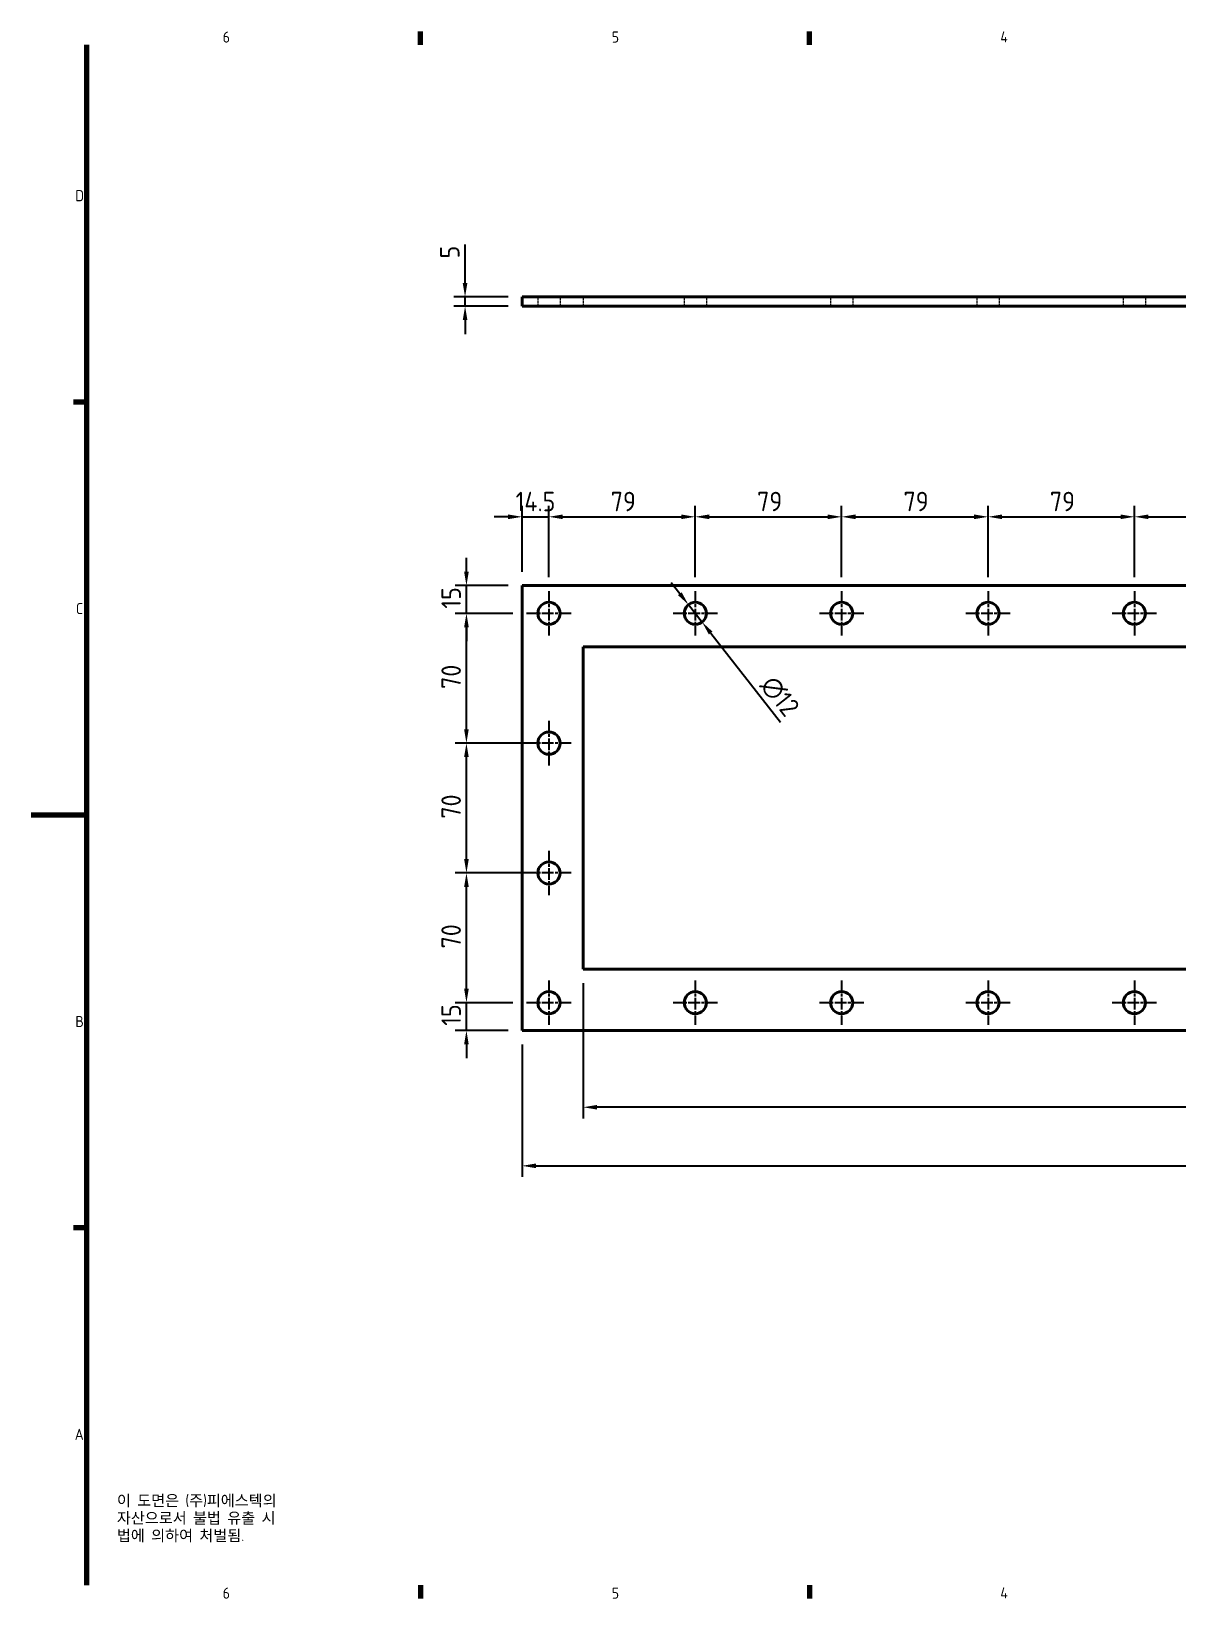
# Model space of a CAD drawing. Header units: millimetres. Extents: x 0 to 1260, y 0 to 891.
# Drawn here: x 0 to 619, y 23 to 868 of the extents above; entities that cross this region are included whole.
import ezdxf

# ---------------------------------------------------------------- set-up
doc = ezdxf.new("R2010")
doc.units = ezdxf.units.MM
doc.header["$LTSCALE"] = 3
doc.linetypes.add('CHAIN', pattern=[0.3543, 0.2362, -0.0295, 0.0591, -0.0295])
doc.linetypes.add('DASHED', pattern=[0.2067, 0.1654, -0.0413])
doc.layers.get('0').update_dxf_attribs({"color": 3, "lineweight": 25})
for name, color, linetype, lineweight in [('가려진 것(ISO)', 2, 'DASHED', 18), ('가시적인 것(ISO)', 3, 'Continuous', 40), ('경계(ISO)', 7, 'Continuous', 70), ('기호(ISO)', 7, 'Continuous', 25), ('중심 표식(ISO)', 7, 'Continuous', 25), ('치수(ISO)', 7, 'Continuous', 25)]:
    doc.layers.add(name, color=color, linetype=linetype, lineweight=lineweight)
doc.styles.add('문자 텍스트_PSTEK_POSCO', font='isocp.shx')
doc.styles.add('치수 텍스트_PSTEK_POSCO', font='isocp.shx')
doc.dimstyles.new('치수_PSTEK_POSCO', dxfattribs={"dimscale": 3, "dimtxt": 3.5, "dimasz": 2.5, "dimexe": 2, "dimexo": 2.5, "dimgap": 1, "dimtad": 1, "dimrnd": 1e-08, "dimdsep": 46, "dimtxsty": '치수 텍스트_PSTEK_POSCO', "dimcen": 0.09, "dimdle": 10, "dimclrd": 7, "dimclre": 7, "dimclrt": 2, "dimadec": 1, "dimazin": 2, "dimtfac": 1, "dimtmove": 0, "dimatfit": 3, "dimfxl": 0, "dimtolj": 1, "dimlwd": -1, "dimlwe": -1, "dimarcsym": 0})

# ---------------------------------------------------------------- blocks, each defined once
blk = doc.blocks.new('경계 Default Border')
at = {"layer": '경계(ISO)'}
for p, q in [((70, 287), (70, 289.4)), ((140, 287), (140, 289.4)), ((10, 222.75), (7.6, 222.75)), ((10, 74.25), (7.6, 74.25)), ((70, 10), (70, 7.6)), ((140, 10), (140, 7.6))]:
    blk.add_line(p, q, dxfattribs=at)
at = {"layer": '경계(ISO)', "flags": 128}
for points in [[(10, 10), (10, 287)], [(0, 148.5), (10, 148.5)]]:
    blk.add_lwpolyline(points, dxfattribs=at)
at = {"layer": '경계(ISO)', "color": 2, "char_height": 2, "attachment_point": 7, "style": '문자 텍스트_PSTEK_POSCO'}
for s, insert in [('6', (34.43, 287.38)), ('5', (104.43, 287.38)), ('4', (174.32, 287.4)), ('D', (7.92, 258.86)), ('C', (8.03, 184.61)), ('B', (7.92, 110.36)), ('A', (7.81, 36.12)), ('6', (34.43, 7.58)), ('5', (104.43, 7.58)), ('4', (174.32, 7.6))]:
    blk.add_mtext(s, dxfattribs=dict(at, insert=insert))
blk = doc.blocks.new('*D22')
at = {"layer": 'Defpoints', "color": 0}
for p in [(234.08, 724.94), (264.82, 724.94), (264.82, 719.94)]:
    blk.add_point(p, dxfattribs=at)
at = {"layer": '치수(ISO)', "color": 7}
for p, q in [((234.08, 732.44), (234.08, 753.32)), ((257.32, 724.94), (228.08, 724.94)), ((257.32, 719.94), (228.08, 719.94)), ((234.08, 719.94), (234.08, 724.94)), ((234.08, 712.44), (234.08, 704.94))]:
    blk.add_line(p, q, dxfattribs=at)
for points in [[(232.83, 732.44), (235.33, 732.44), (234.08, 724.94)], [(232.83, 712.44), (235.33, 712.44), (234.08, 719.94)]]:
    blk.add_solid(points, dxfattribs=at)
at = {"layer": '치수(ISO)', "color": 2, "insert": (225.83, 745.69), "char_height": 10.5, "attachment_point": 4, "rotation": 90, "style": '치수 텍스트_PSTEK_POSCO'}
blk.add_mtext('\\A1;5', dxfattribs=at)
blk = doc.blocks.new('*D23')
at = {"layer": 'Defpoints', "color": 0}
for p in [(279.32, 606.34), (264.82, 569.23), (279.32, 566.23)]:
    blk.add_point(p, dxfattribs=at)
at = {"layer": '치수(ISO)', "color": 7}
for p, q in [((264.82, 576.73), (264.82, 612.34)), ((279.32, 573.73), (279.32, 612.34)), ((257.32, 606.34), (249.82, 606.34)), ((264.82, 606.34), (279.32, 606.34)), ((286.82, 606.34), (294.32, 606.34))]:
    blk.add_line(p, q, dxfattribs=at)
for points in [[(257.32, 607.59), (257.32, 605.09), (264.82, 606.34)], [(286.82, 607.59), (286.82, 605.09), (279.32, 606.34)]]:
    blk.add_solid(points, dxfattribs=at)
at = {"layer": '치수(ISO)', "color": 2, "insert": (261.35, 614.59), "char_height": 10.5, "attachment_point": 4, "style": '치수 텍스트_PSTEK_POSCO'}
blk.add_mtext('\\A1;14.5', dxfattribs=at)
blk = doc.blocks.new('*D24')
at = {"layer": 'Defpoints', "color": 0}
for p in [(358.32, 606.34), (279.32, 566.23), (358.32, 566.23)]:
    blk.add_point(p, dxfattribs=at)
at = {"layer": '치수(ISO)', "color": 7}
for p, q in [((279.32, 573.73), (279.32, 612.34)), ((358.32, 573.73), (358.32, 612.34)), ((286.82, 606.34), (350.82, 606.34))]:
    blk.add_line(p, q, dxfattribs=at)
for points in [[(286.82, 607.59), (286.82, 605.09), (279.32, 606.34)], [(350.82, 607.59), (350.82, 605.09), (358.32, 606.34)]]:
    blk.add_solid(points, dxfattribs=at)
at = {"layer": '치수(ISO)', "color": 2, "insert": (312.7, 614.59), "char_height": 10.5, "attachment_point": 4, "style": '치수 텍스트_PSTEK_POSCO'}
blk.add_mtext('\\A1;79', dxfattribs=at)
blk = doc.blocks.new('*D25')
at = {"layer": 'Defpoints', "color": 0}
for p in [(516.32, 606.34), (437.32, 566.23), (516.32, 566.23)]:
    blk.add_point(p, dxfattribs=at)
at = {"layer": '치수(ISO)', "color": 7}
for p, q in [((437.32, 573.73), (437.32, 612.34)), ((516.32, 573.73), (516.32, 612.34)), ((444.82, 606.34), (508.82, 606.34))]:
    blk.add_line(p, q, dxfattribs=at)
for points in [[(444.82, 607.59), (444.82, 605.09), (437.32, 606.34)], [(508.82, 607.59), (508.82, 605.09), (516.32, 606.34)]]:
    blk.add_solid(points, dxfattribs=at)
at = {"layer": '치수(ISO)', "color": 2, "insert": (470.7, 614.59), "char_height": 10.5, "attachment_point": 4, "style": '치수 텍스트_PSTEK_POSCO'}
blk.add_mtext('\\A1;79', dxfattribs=at)
blk = doc.blocks.new('*D26')
at = {"layer": 'Defpoints', "color": 0}
for p in [(437.32, 606.34), (358.32, 566.23), (437.32, 566.23)]:
    blk.add_point(p, dxfattribs=at)
at = {"layer": '치수(ISO)', "color": 7}
for p, q in [((358.32, 573.73), (358.32, 612.34)), ((437.32, 573.73), (437.32, 612.34)), ((365.82, 606.34), (429.82, 606.34))]:
    blk.add_line(p, q, dxfattribs=at)
for points in [[(365.82, 607.59), (365.82, 605.09), (358.32, 606.34)], [(429.82, 607.59), (429.82, 605.09), (437.32, 606.34)]]:
    blk.add_solid(points, dxfattribs=at)
at = {"layer": '치수(ISO)', "color": 2, "insert": (391.7, 614.59), "char_height": 10.5, "attachment_point": 4, "style": '치수 텍스트_PSTEK_POSCO'}
blk.add_mtext('\\A1;79', dxfattribs=at)
blk = doc.blocks.new('*D27')
at = {"layer": 'Defpoints', "color": 0}
for p in [(595.32, 606.34), (516.32, 566.23), (595.32, 566.23)]:
    blk.add_point(p, dxfattribs=at)
at = {"layer": '치수(ISO)', "color": 7}
for p, q in [((516.32, 573.73), (516.32, 612.34)), ((595.32, 573.73), (595.32, 612.34)), ((523.82, 606.34), (587.82, 606.34))]:
    blk.add_line(p, q, dxfattribs=at)
for points in [[(523.82, 607.59), (523.82, 605.09), (516.32, 606.34)], [(587.82, 607.59), (587.82, 605.09), (595.32, 606.34)]]:
    blk.add_solid(points, dxfattribs=at)
at = {"layer": '치수(ISO)', "color": 2, "insert": (549.7, 614.59), "char_height": 10.5, "attachment_point": 4, "style": '치수 텍스트_PSTEK_POSCO'}
blk.add_mtext('\\A1;79', dxfattribs=at)
blk = doc.blocks.new('*D29')
at = {"layer": 'Defpoints', "color": 0}
for p in [(674.32, 606.34), (595.32, 566.23), (674.32, 566.23)]:
    blk.add_point(p, dxfattribs=at)
at = {"layer": '치수(ISO)', "color": 7}
for p, q in [((595.32, 573.73), (595.32, 612.34)), ((674.32, 573.73), (674.32, 612.34)), ((602.82, 606.34), (666.82, 606.34))]:
    blk.add_line(p, q, dxfattribs=at)
for points in [[(602.82, 607.59), (602.82, 605.09), (595.32, 606.34)], [(666.82, 607.59), (666.82, 605.09), (674.32, 606.34)]]:
    blk.add_solid(points, dxfattribs=at)
at = {"layer": '치수(ISO)', "color": 2, "insert": (628.7, 614.59), "char_height": 10.5, "attachment_point": 4, "style": '치수 텍스트_PSTEK_POSCO'}
blk.add_mtext('\\A1;79', dxfattribs=at)
blk = doc.blocks.new('*D34')
at = {"layer": 'Defpoints', "color": 0}
for p in [(234.82, 414.23), (279.32, 414.23), (267.32, 344.23)]:
    blk.add_point(p, dxfattribs=at)
at = {"layer": '치수(ISO)', "color": 7}
for p, q in [((271.82, 414.23), (228.82, 414.23)), ((234.82, 351.73), (234.82, 406.73)), ((259.82, 344.23), (228.82, 344.23))]:
    blk.add_line(p, q, dxfattribs=at)
for points in [[(233.57, 406.73), (236.07, 406.73), (234.82, 414.23)], [(233.57, 351.73), (236.07, 351.73), (234.82, 344.23)]]:
    blk.add_solid(points, dxfattribs=at)
at = {"layer": '치수(ISO)', "color": 2, "insert": (226.57, 373.49), "char_height": 10.5, "attachment_point": 4, "rotation": 90, "style": '치수 텍스트_PSTEK_POSCO'}
blk.add_mtext('\\A1;70', dxfattribs=at)
blk = doc.blocks.new('*D35')
at = {"layer": 'Defpoints', "color": 0}
for p in [(234.82, 554.23), (267.32, 554.23), (279.32, 484.23)]:
    blk.add_point(p, dxfattribs=at)
at = {"layer": '치수(ISO)', "color": 7}
for p, q in [((259.82, 554.23), (228.82, 554.23)), ((234.82, 491.73), (234.82, 546.73)), ((271.82, 484.23), (228.82, 484.23))]:
    blk.add_line(p, q, dxfattribs=at)
for points in [[(233.57, 546.73), (236.07, 546.73), (234.82, 554.23)], [(233.57, 491.73), (236.07, 491.73), (234.82, 484.23)]]:
    blk.add_solid(points, dxfattribs=at)
at = {"layer": '치수(ISO)', "color": 2, "insert": (226.57, 513.49), "char_height": 10.5, "attachment_point": 4, "rotation": 90, "style": '치수 텍스트_PSTEK_POSCO'}
blk.add_mtext('\\A1;70', dxfattribs=at)
blk = doc.blocks.new('*D36')
at = {"layer": 'Defpoints', "color": 0}
for p in [(234.82, 484.23), (279.32, 484.23), (279.32, 414.23)]:
    blk.add_point(p, dxfattribs=at)
at = {"layer": '치수(ISO)', "color": 7}
for p, q in [((271.82, 484.23), (228.82, 484.23)), ((234.82, 421.73), (234.82, 476.73)), ((271.82, 414.23), (228.82, 414.23))]:
    blk.add_line(p, q, dxfattribs=at)
for points in [[(233.57, 476.73), (236.07, 476.73), (234.82, 484.23)], [(233.57, 421.73), (236.07, 421.73), (234.82, 414.23)]]:
    blk.add_solid(points, dxfattribs=at)
at = {"layer": '치수(ISO)', "color": 2, "insert": (226.57, 443.49), "char_height": 10.5, "attachment_point": 4, "rotation": 90, "style": '치수 텍스트_PSTEK_POSCO'}
blk.add_mtext('\\A1;70', dxfattribs=at)
blk = doc.blocks.new('*D37')
at = {"layer": 'Defpoints', "color": 0}
for p in [(234.82, 569.23), (264.82, 569.23), (267.32, 554.23)]:
    blk.add_point(p, dxfattribs=at)
at = {"layer": '치수(ISO)', "color": 7}
for p, q in [((234.82, 576.73), (234.82, 584.23)), ((257.32, 569.23), (228.82, 569.23)), ((234.82, 554.23), (234.82, 569.23)), ((259.82, 554.23), (228.82, 554.23)), ((234.82, 546.73), (234.82, 539.23))]:
    blk.add_line(p, q, dxfattribs=at)
for points in [[(233.57, 576.73), (236.07, 576.73), (234.82, 569.23)], [(233.57, 546.73), (236.07, 546.73), (234.82, 554.23)]]:
    blk.add_solid(points, dxfattribs=at)
at = {"layer": '치수(ISO)', "color": 2, "insert": (226.57, 556.79), "char_height": 10.5, "attachment_point": 4, "rotation": 90, "style": '치수 텍스트_PSTEK_POSCO'}
blk.add_mtext('\\A1;15', dxfattribs=at)
blk = doc.blocks.new('*D38')
at = {"layer": 'Defpoints', "color": 0}
for p in [(234.82, 344.23), (267.32, 344.23), (264.82, 329.23)]:
    blk.add_point(p, dxfattribs=at)
at = {"layer": '치수(ISO)', "color": 7}
for p, q in [((234.82, 351.73), (234.82, 359.23)), ((259.82, 344.23), (228.82, 344.23)), ((234.82, 329.23), (234.82, 344.23)), ((257.32, 329.23), (228.82, 329.23)), ((234.82, 321.73), (234.82, 314.23))]:
    blk.add_line(p, q, dxfattribs=at)
for points in [[(233.57, 351.73), (236.07, 351.73), (234.82, 344.23)], [(233.57, 321.73), (236.07, 321.73), (234.82, 329.23)]]:
    blk.add_solid(points, dxfattribs=at)
at = {"layer": '치수(ISO)', "color": 2, "insert": (226.57, 331.79), "char_height": 10.5, "attachment_point": 4, "rotation": 90, "style": '치수 텍스트_PSTEK_POSCO'}
blk.add_mtext('\\A1;15', dxfattribs=at)
blk = doc.blocks.new('*D41')
at = {"layer": 'Defpoints', "color": 0}
for p in [(297.82, 362.23), (971.82, 362.23), (297.82, 287.83)]:
    blk.add_point(p, dxfattribs=at)
at = {"layer": '치수(ISO)', "color": 7}
for p, q in [((297.82, 354.73), (297.82, 281.83)), ((971.82, 354.73), (971.82, 281.83)), ((964.32, 287.83), (305.32, 287.83))]:
    blk.add_line(p, q, dxfattribs=at)
for points in [[(305.32, 289.08), (305.32, 286.58), (297.82, 287.83)], [(964.32, 289.08), (964.32, 286.58), (971.82, 287.83)]]:
    blk.add_solid(points, dxfattribs=at)
at = {"layer": '치수(ISO)', "color": 2, "insert": (624.53, 296.08), "char_height": 10.5, "attachment_point": 4, "style": '치수 텍스트_PSTEK_POSCO'}
blk.add_mtext('\\A1;674', dxfattribs=at)
blk = doc.blocks.new('*D42')
at = {"layer": 'Defpoints', "color": 0}
for p in [(264.82, 329.23), (1004.82, 329.23), (1004.82, 256.22)]:
    blk.add_point(p, dxfattribs=at)
at = {"layer": '치수(ISO)', "color": 7}
for p, q in [((264.82, 321.73), (264.82, 250.22)), ((1004.82, 321.73), (1004.82, 250.22)), ((272.32, 256.22), (997.32, 256.22))]:
    blk.add_line(p, q, dxfattribs=at)
for points in [[(272.32, 257.47), (272.32, 254.97), (264.82, 256.22)], [(997.32, 257.47), (997.32, 254.97), (1004.82, 256.22)]]:
    blk.add_solid(points, dxfattribs=at)
at = {"layer": '치수(ISO)', "color": 2, "insert": (624.84, 264.47), "char_height": 10.5, "attachment_point": 4, "style": '치수 텍스트_PSTEK_POSCO'}
blk.add_mtext('\\A1;740', dxfattribs=at)
blk = doc.blocks.new('*D43')
at = {"layer": 'Defpoints', "color": 0}
for p in [(354.62, 558.95), (362.03, 549.52)]:
    blk.add_point(p, dxfattribs=at)
at = {"layer": '치수(ISO)', "color": 7}
for p, q in [((349.98, 564.85), (345.35, 570.75)), ((354.62, 558.95), (362.03, 549.52)), ((366.66, 543.62), (404.34, 495.61))]:
    blk.add_line(p, q, dxfattribs=at)
for points in [[(350.97, 565.63), (349, 564.08), (354.62, 558.95)], [(367.64, 544.39), (365.67, 542.84), (362.03, 549.52)]]:
    blk.add_solid(points, dxfattribs=at)
at = {"layer": '치수(ISO)', "color": 2, "insert": (396.92, 518.43), "char_height": 10.5, "attachment_point": 4, "rotation": 308.13378, "style": '치수 텍스트_PSTEK_POSCO'}
blk.add_mtext('\\A1;∅12', dxfattribs=at)

msp = doc.modelspace()

# ---------------------------------------------------------------- linework, layer by layer
at = {"layer": '가려진 것(ISO)', "ltscale": 3.174394}
for p, q in [((273.32, 724.94), (273.32, 719.94)), ((285.32, 724.94), (285.32, 719.94)), ((297.82, 724.94), (297.82, 719.94)), ((352.32, 724.94), (352.32, 719.94)), ((364.32, 724.94), (364.32, 719.94)), ((431.32, 724.94), (431.32, 719.94)), ((443.32, 724.94), (443.32, 719.94)), ((510.32, 724.94), (510.32, 719.94)), ((522.32, 724.94), (522.32, 719.94)), ((589.32, 724.94), (589.32, 719.94)), ((601.32, 724.94), (601.32, 719.94))]:
    msp.add_line(p, q, dxfattribs=at)
at = {"layer": '가시적인 것(ISO)'}
for p, q in [((264.82, 724.94), (264.82, 719.94)), ((264.82, 724.94), (1004.82, 724.94)), ((1004.82, 719.94), (264.82, 719.94)), ((264.82, 569.235), (264.82, 329.235)), ((1004.82, 569.235), (264.82, 569.235)), ((297.82, 362.235), (297.82, 536.235)), ((297.82, 536.235), (971.82, 536.235)), ((971.82, 362.235), (297.82, 362.235)), ((264.82, 329.235), (1004.82, 329.235))]:
    msp.add_line(p, q, dxfattribs=at)
for centre in [(279.32, 554.235), (358.32, 554.235), (437.32, 554.235), (516.32, 554.235), (595.32, 554.235), (279.32, 484.235), (279.32, 414.235), (279.32, 344.235), (358.32, 344.235), (437.32, 344.235), (516.32, 344.235), (595.32, 344.235)]:
    msp.add_circle(centre, 6, dxfattribs=at)
at = {"layer": '중심 표식(ISO)', "linetype": 'CHAIN', "ltscale": 8.88956}
for p, q in [((279.32, 566.235), (279.32, 542.235)), ((358.32, 566.235), (358.32, 542.235)), ((437.32, 566.235), (437.32, 542.235)), ((516.32, 566.235), (516.32, 542.235)), ((595.32, 566.235), (595.32, 542.235)), ((291.32, 554.235), (267.32, 554.235)), ((370.32, 554.235), (346.32, 554.235)), ((449.32, 554.235), (425.32, 554.235)), ((528.32, 554.235), (504.32, 554.235)), ((607.32, 554.235), (583.32, 554.235)), ((279.32, 496.235), (279.32, 472.235)), ((291.32, 484.235), (267.32, 484.235)), ((279.32, 426.235), (279.32, 402.235)), ((291.32, 414.235), (267.32, 414.235)), ((279.32, 356.235), (279.32, 332.235)), ((358.32, 356.235), (358.32, 332.235)), ((437.32, 356.235), (437.32, 332.235)), ((516.32, 356.235), (516.32, 332.235)), ((595.32, 356.235), (595.32, 332.235)), ((291.32, 344.235), (267.32, 344.235)), ((370.32, 344.235), (346.32, 344.235)), ((449.32, 344.235), (425.32, 344.235)), ((528.32, 344.235), (504.32, 344.235)), ((607.32, 344.235), (583.32, 344.235))]:
    msp.add_line(p, q, dxfattribs=at)

# ---------------------------------------------------------------- block references
at = {"xscale": 3, "yscale": 3, "zscale": 3}
msp.add_blockref('경계 Default Border', (0, 0), dxfattribs=at)

# ---------------------------------------------------------------- texts
at = {"layer": '기호(ISO)', "color": 7, "insert": (46.184, 78.685), "char_height": 6, "width": 153.72041, "attachment_point": 1, "line_spacing_factor": 0.944221, "style": '문자 텍스트_PSTEK_POSCO'}
msp.add_mtext('{이 도면은 (주)피에스텍의\\P자산으로서 불법 유출 시 \\P법에 의하여 처벌됨.}', dxfattribs=at)

# ---------------------------------------------------------------- dimensions: what is measured, and where the dimension line sits
at = {"layer": '치수(ISO)', "color": 7}
for base, p1, p2, angle, override, picture, middle in [((234.077, 724.94), (264.82, 719.94), (264.82, 724.94), 90, {"dimdec": 2, "dimtp": 0, "dimtm": 0, "dimtdec": 2, "dimtofl": 1, "dimatfit": 1}, '*D22', (234.077, 748.005)), ((279.32, 606.338), (264.82, 569.235), (279.32, 566.235), 180, {"dimdec": 2, "dimtp": 0, "dimtm": 0, "dimtdec": 2, "dimtofl": 1, "dimatfit": 1}, '*D23', (272.07, 606.338)), ((358.32, 606.338), (279.32, 566.235), (358.32, 566.235), 180, {"dimdec": 2, "dimtp": 0, "dimtm": 0, "dimtdec": 2, "dimtofl": 0, "dimatfit": 1}, '*D24', (318.85, 606.338)), ((437.32, 606.338), (358.32, 566.235), (437.32, 566.235), 180, {"dimdec": 2, "dimtp": 0, "dimtm": 0, "dimtdec": 2, "dimtofl": 0, "dimatfit": 1}, '*D26', (397.85, 606.338)), ((516.32, 606.338), (437.32, 566.235), (516.32, 566.235), 180, {"dimdec": 2, "dimtp": 0, "dimtm": 0, "dimtdec": 2, "dimtofl": 0, "dimatfit": 1}, '*D25', (476.85, 606.338)), ((595.32, 606.338), (516.32, 566.235), (595.32, 566.235), 180, {"dimdec": 2, "dimtp": 0, "dimtm": 0, "dimtdec": 2, "dimtofl": 0, "dimatfit": 1}, '*D27', (555.85, 606.338)), ((674.32, 606.338), (595.32, 566.235), (674.32, 566.235), 180, {"dimdec": 2, "dimtp": 0, "dimtm": 0, "dimtdec": 2, "dimtofl": 0, "dimatfit": 1}, '*D29', (634.85, 606.338)), ((234.82, 569.235), (267.32, 554.235), (264.82, 569.235), 90, {"dimdec": 2, "dimtp": 0, "dimtm": 0, "dimtdec": 2, "dimtofl": 1, "dimatfit": 1}, '*D37', (234.82, 561.735)), ((234.82, 554.235), (279.32, 484.235), (267.32, 554.235), 90, {"dimdec": 2, "dimtp": 0, "dimtm": 0, "dimtdec": 2, "dimtofl": 0, "dimatfit": 1}, '*D35', (234.82, 519.265)), ((234.82, 484.235), (279.32, 414.235), (279.32, 484.235), 90, {"dimdec": 2, "dimtp": 0, "dimtm": 0, "dimtdec": 2, "dimtofl": 0, "dimatfit": 1}, '*D36', (234.82, 449.265)), ((234.82, 414.235), (267.32, 344.235), (279.32, 414.235), 90, {"dimdec": 2, "dimtp": 0, "dimtm": 0, "dimtdec": 2, "dimtofl": 0, "dimatfit": 1}, '*D34', (234.82, 379.265)), ((234.82, 344.235), (264.82, 329.235), (267.32, 344.235), 90, {"dimdec": 2, "dimtp": 0, "dimtm": 0, "dimtdec": 2, "dimtofl": 1, "dimatfit": 1}, '*D38', (234.82, 336.735)), ((297.82, 287.833), (971.82, 362.235), (297.82, 362.235), 180, {"dimdec": 2, "dimtp": 0, "dimtm": 0, "dimtdec": 2, "dimtofl": 0, "dimatfit": 1}, '*D41', (634.82, 287.833)), ((1004.82, 256.224), (264.82, 329.235), (1004.82, 329.235), 180, {"dimdec": 2, "dimtp": 0, "dimtm": 0, "dimtdec": 2, "dimtofl": 0, "dimatfit": 1}, '*D42', (634.82, 256.224))]:
    dim = msp.add_linear_dim(base=base, p1=p1, p2=p2, angle=angle, dimstyle='치수_PSTEK_POSCO', override=override, dxfattribs=at)
    dim.commit()
    dim.dimension.update_dxf_attribs({"geometry": picture, "text_midpoint": middle, "dimtype": 160})
dim = msp.add_diameter_dim_2p(p1=(354.615, 558.954), p2=(362.025, 549.516), dimstyle='치수_PSTEK_POSCO', override={"dimdec": 2, "dimlfac": 1, "dimtp": 0, "dimtm": 0, "dimtdec": 2, "dimatfit": 2}, dxfattribs=at)
dim.commit()
dim.dimension.update_dxf_attribs({"geometry": '*D43', "text_midpoint": (396.459, 505.654), "dimtype": 163})

doc.saveas('drawing.dxf')
